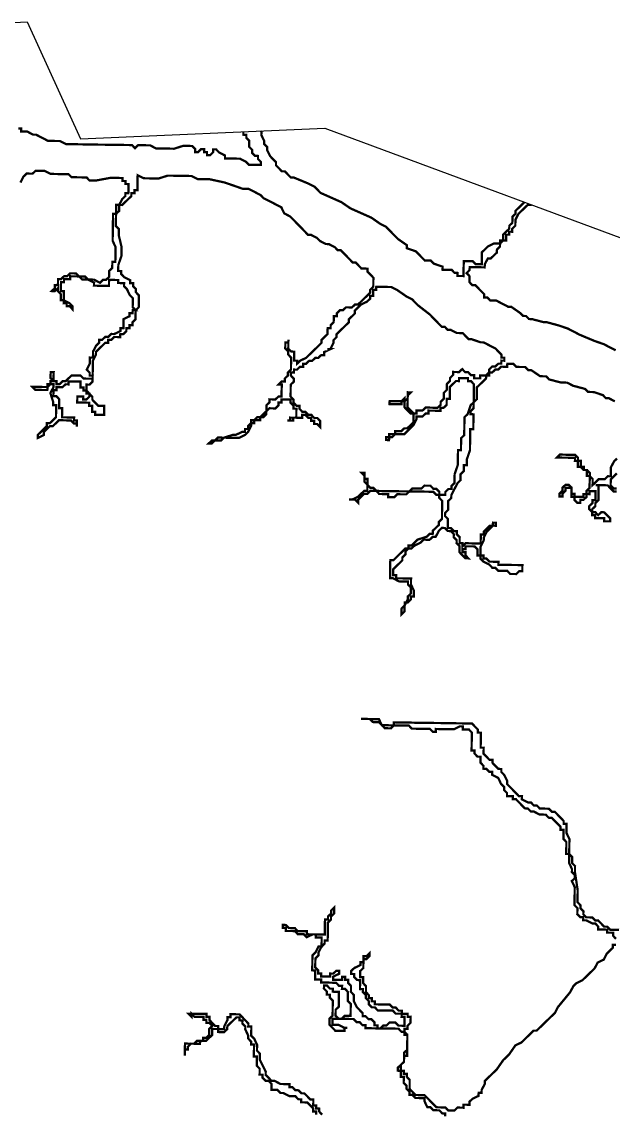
# Model space of a CAD drawing. Header units: metres. Extents: x 266585 to 279238, y 2117616 to 2127268.
# Drawn here: x 268180 to 268964, y 2125820 to 2127268 of the extents above; entities that cross this region are included whole.
import ezdxf

# ---------------------------------------------------------------- set-up
doc = ezdxf.new("R2010")
doc.units = ezdxf.units.M
doc.layers.add('LOW TIDE LINE', color=5, linetype='Continuous')
doc.layers.add('village', color=3, linetype='Continuous')

msp = doc.modelspace()

# ---------------------------------------------------------------- linework, layer by layer
at = {"layer": 'LOW TIDE LINE', "const_width": 3}
for points in [[(268175.2, 2127126.3), (268179.2, 2127126.3), (268179.1, 2127122.3), (268183.1, 2127122.2), (268187.1, 2127122.2), (268195, 2127118.1), (268199, 2127118), (268206.9, 2127113.9), (268214.8, 2127109.8), (268222.8, 2127109.7), (268230.7, 2127109.6), (268238.6, 2127105.5), (268246.6, 2127105.4), (268258.5, 2127105.2), (268266.5, 2127105.1), (268282.4, 2127104.8), (268286.4, 2127104.8), (268302.3, 2127104.5), (268306.3, 2127104.5), (268310.3, 2127104.4), (268314.3, 2127104.4), (268322.2, 2127104.3), (268326.2, 2127104.2), (268330.1, 2127100.2), (268334.2, 2127104.1), (268338.2, 2127104), (268342.1, 2127104), (268346.1, 2127103.9), (268350.1, 2127103.9), (268358, 2127099.8), (268362, 2127099.7), (268369.9, 2127099.6), (268377.9, 2127099.5), (268381.9, 2127099.4), (268393.9, 2127103.2), (268397.9, 2127103.2), (268401.9, 2127103.1), (268405.8, 2127103), (268409.8, 2127099), (268409.7, 2127095), (268413.7, 2127095), (268417.7, 2127098.9), (268421.7, 2127098.8), (268421.6, 2127094.8), (268425.6, 2127094.8), (268425.6, 2127090.8), (268429.5, 2127090.7), (268433.6, 2127094.7), (268433.6, 2127098.6), (268437.6, 2127098.6), (268441.5, 2127094.5), (268449.4, 2127090.4), (268449.4, 2127086.5), (268453.4, 2127086.4), (268461.3, 2127086.3), (268469.3, 2127086.2), (268477.2, 2127082.1), (268481.1, 2127078), (268489.1, 2127077.9), (268493.1, 2127077.9), (268497, 2127077.8), (268497.1, 2127081.8), (268493.2, 2127085.8), (268493.2, 2127089.8), (268489.3, 2127089.9), (268485.3, 2127093.9), (268485.4, 2127097.9), (268481.5, 2127101.9), (268481.5, 2127105.9), (268481.6, 2127109.9), (268477.7, 2127113.9), (268477.7, 2127117.9), (268473.7, 2127118), (268473.8, 2127122.1)], [(268497, 2127123.1), (268497.7, 2127121.6), (268497.6, 2127117.6), (268501.5, 2127109.6), (268501.4, 2127105.6), (268505.4, 2127101.6), (268505.3, 2127097.6), (268509.2, 2127089.6), (268513.1, 2127085.5), (268517, 2127081.5), (268517, 2127077.5), (268520.9, 2127073.5), (268524.8, 2127069.4), (268528.8, 2127069.4), (268532.7, 2127065.3), (268536.6, 2127061.3), (268540.6, 2127061.2), (268560.4, 2127053), (268568.3, 2127048.9), (268576.1, 2127040.8), (268603.8, 2127028.5), (268615.7, 2127020.3), (268643.4, 2127008), (268655.2, 2126999.8), (268663.1, 2126995.7), (268667, 2126991.7), (268670.9, 2126987.6), (268674.9, 2126983.6), (268678.8, 2126979.6), (268690.6, 2126971.4), (268690.5, 2126967.4), (268702.4, 2126963.3), (268706.4, 2126959.3), (268710.3, 2126955.2), (268714.2, 2126951.2), (268722.2, 2126951.1), (268726.1, 2126947), (268738, 2126942.9), (268737.9, 2126938.9), (268741.9, 2126938.8), (268745.9, 2126938.8), (268749.9, 2126938.7), (268753.8, 2126934.7), (268757.8, 2126934.6), (268757.7, 2126930.6), (268761.7, 2126930.6), (268765.7, 2126930.5), (268765.7, 2126934.5), (268765.8, 2126938.5), (268765.8, 2126942.5), (268765.9, 2126946.4), (268766, 2126950.4), (268769.9, 2126950.4), (268773.9, 2126950.3), (268777.9, 2126950.2), (268781.8, 2126946.2), (268785.8, 2126946.1), (268789.8, 2126946.1), (268789.8, 2126950.1), (268789.9, 2126954), (268790, 2126958), (268790, 2126962), (268794.1, 2126965.9), (268798.1, 2126969.9), (268806.1, 2126973.7), (268810.1, 2126973.7), (268814.1, 2126973.6), (268814.1, 2126977.6), (268818.1, 2126977.5), (268818.2, 2126985.5), (268822.3, 2126989.4), (268826.3, 2126993.3), (268826.4, 2126997.3), (268830.4, 2127001.2), (268830.5, 2127009.2), (268834.6, 2127013.1), (268834.6, 2127017.1), (268838.7, 2127021), (268842.7, 2127025), (268846.4, 2127028.5)], [(268966.3, 2126764.3), (268958.4, 2126768.4), (268954.4, 2126768.4), (268950.5, 2126772.5), (268938.6, 2126776.6), (268930.7, 2126776.8), (268926.7, 2126780.8), (268910.9, 2126785), (268903, 2126789.1), (268895, 2126789.2), (268879.1, 2126793.4), (268875.2, 2126797.5), (268871.2, 2126797.5), (268867.3, 2126797.6), (268855.4, 2126805.7), (268851.4, 2126805.8), (268847.5, 2126809.8), (268839.6, 2126809.9), (268835.6, 2126810), (268831.7, 2126814), (268827.7, 2126814.1), (268823.7, 2126814.2), (268823.6, 2126810.2), (268819.7, 2126810.2), (268815.7, 2126810.3), (268811.6, 2126806.4), (268807.7, 2126806.4), (268803.6, 2126802.5), (268799.6, 2126802.6), (268795.6, 2126798.6), (268795.5, 2126794.7), (268791.5, 2126790.7), (268787.5, 2126786.8), (268783.4, 2126782.9), (268783.4, 2126778.9), (268783.3, 2126774.9), (268783.2, 2126770.9), (268783.2, 2126767), (268779.1, 2126763), (268779.1, 2126759.1), (268779, 2126755.1), (268775, 2126751.2), (268774.9, 2126747.2), (268778.9, 2126747.1), (268778.9, 2126743.1), (268778.8, 2126739.2), (268778.7, 2126735.2), (268778.7, 2126731.2), (268778.6, 2126727.2), (268774.6, 2126727.3), (268774.6, 2126723.3), (268774.5, 2126719.3), (268774.5, 2126715.3), (268774.4, 2126711.3), (268774.3, 2126707.4), (268774.2, 2126699.4), (268770.1, 2126687.5), (268770, 2126683.5), (268770, 2126679.5), (268766, 2126679.6), (268765.9, 2126675.6), (268765.9, 2126671.6), (268761.8, 2126667.7), (268761.8, 2126663.7), (268761.7, 2126659.7), (268757.7, 2126655.8), (268749.5, 2126640), (268749.4, 2126636), (268745.4, 2126632.1), (268745.3, 2126628.1), (268745.2, 2126620.2), (268741.2, 2126616.2), (268741.1, 2126612.3), (268745, 2126608.2), (268745, 2126604.2), (268744.9, 2126600.3), (268744.9, 2126596.3), (268748.8, 2126596.2), (268752.8, 2126592.2), (268756.7, 2126592.1), (268756.7, 2126588.1), (268760.6, 2126584.1), (268760.5, 2126580.1), (268760.5, 2126576.1), (268764.5, 2126576.1), (268764.4, 2126572.1), (268768.4, 2126576), (268772.4, 2126576), (268776.4, 2126575.9), (268780.4, 2126575.8), (268784.4, 2126575.8), (268788.4, 2126575.7), (268788.4, 2126579.7), (268788.5, 2126583.7), (268788.5, 2126587.7), (268792.5, 2126587.6), (268792.6, 2126591.6), (268796.6, 2126595.5), (268800.6, 2126599.4), (268804.6, 2126599.4), (268804.7, 2126603.4), (268808.7, 2126603.3), (268808.6, 2126599.3), (268804.6, 2126599.4), (268800.6, 2126595.5), (268796.5, 2126591.5), (268792.5, 2126583.6), (268792.4, 2126579.6), (268788.3, 2126571.7), (268788.2, 2126567.8), (268788.2, 2126563.8), (268788.1, 2126559.8), (268792.1, 2126559.7), (268792, 2126555.8), (268796, 2126555.7), (268799.9, 2126551.7), (268803.9, 2126551.6), (268807.9, 2126551.5), (268811.9, 2126551.5), (268811.8, 2126547.5), (268815.8, 2126547.4), (268819.8, 2126547.4), (268823.8, 2126547.3), (268827.8, 2126547.3), (268831.7, 2126547.2), (268835.7, 2126547.2), (268839.7, 2126547.1), (268843.7, 2126547), (268843.6, 2126543.1), (268843.6, 2126539.1), (268839.6, 2126539.1), (268835.5, 2126535.2), (268831.6, 2126535.3), (268827.6, 2126535.3), (268823.7, 2126539.4), (268819.7, 2126539.4), (268815.7, 2126539.5), (268811.7, 2126539.5), (268807.8, 2126543.6), (268803.8, 2126543.6), (268799.9, 2126547.7), (268792, 2126551.8), (268788.1, 2126555.8), (268788.1, 2126559.8), (268784.1, 2126559.9), (268784.2, 2126563.8), (268784.3, 2126567.8), (268780.3, 2126571.9), (268772.4, 2126572), (268768.4, 2126572), (268768.3, 2126568.1), (268764.3, 2126568.1), (268764.3, 2126564.1), (268768.3, 2126564.1), (268768.2, 2126560.1), (268772.1, 2126556), (268768.2, 2126556.1), (268764.2, 2126560.1), (268760.3, 2126564.2), (268760.4, 2126568.2), (268760.4, 2126572.2), (268756.5, 2126576.2), (268756.6, 2126580.2), (268752.6, 2126584.2), (268752.7, 2126588.2), (268748.8, 2126592.2), (268744.8, 2126592.3), (268740.9, 2126596.3), (268736.9, 2126596.4), (268732.9, 2126592.5), (268728.8, 2126584.6), (268724.8, 2126584.6), (268720.7, 2126580.7), (268712.8, 2126580.8), (268708.7, 2126576.9), (268700.7, 2126573), (268696.7, 2126569.1), (268692.7, 2126569.2), (268688.7, 2126565.2), (268688.6, 2126561.3), (268684.6, 2126557.3), (268684.5, 2126553.3), (268680.5, 2126549.4), (268676.4, 2126545.5), (268672.4, 2126541.6), (268672.3, 2126537.6), (268672.3, 2126533.6), (268676.2, 2126533.6), (268676.2, 2126529.6), (268680.2, 2126529.5), (268684.1, 2126529.5), (268688.1, 2126529.4), (268692.1, 2126529.3), (268696.1, 2126529.3), (268696, 2126525.3), (268696, 2126521.3), (268699.8, 2126513.3), (268699.7, 2126505.3), (268695.7, 2126505.4), (268695.7, 2126501.4), (268691.6, 2126497.5), (268687.7, 2126497.5), (268687.6, 2126493.6), (268687.5, 2126489.6), (268687.5, 2126485.6), (268683.4, 2126481.7), (268683.5, 2126485.7), (268683.6, 2126489.6), (268687.6, 2126493.6), (268691.7, 2126501.5), (268691.8, 2126505.5), (268695.8, 2126509.4), (268695.9, 2126513.4), (268695.9, 2126517.3), (268692, 2126521.4), (268692, 2126525.4), (268688.1, 2126525.4), (268680.1, 2126525.5), (268672.2, 2126529.6), (268668.2, 2126529.7), (268668.3, 2126533.7), (268668.3, 2126537.7), (268668.4, 2126541.6), (268668.5, 2126545.6), (268668.5, 2126549.6), (268668.6, 2126553.6), (268672.6, 2126553.5), (268676.6, 2126557.4), (268680.6, 2126561.4), (268684.7, 2126565.3), (268688.7, 2126569.2), (268692.7, 2126569.2), (268692.7, 2126573.1), (268696.7, 2126573.1), (268700.8, 2126577), (268704.8, 2126580.9), (268716.8, 2126584.7), (268720.8, 2126588.7), (268724.8, 2126588.6), (268724.9, 2126592.6), (268728.9, 2126596.5), (268733, 2126600.4), (268733, 2126604.4), (268737.1, 2126608.3), (268737.1, 2126612.3), (268737.2, 2126620.3), (268737.4, 2126628.2), (268737.4, 2126632.2), (268733.5, 2126636.3), (268733.5, 2126640.2), (268729.6, 2126640.3), (268725.6, 2126644.3), (268721.7, 2126644.4), (268709.7, 2126644.6), (268705.7, 2126644.6), (268701.8, 2126644.7), (268693.8, 2126644.8), (268689.8, 2126640.9), (268685.8, 2126640.9), (268681.8, 2126641), (268677.8, 2126641.1), (268673.8, 2126637.1), (268669.8, 2126637.2), (268665.8, 2126637.3), (268665.9, 2126641.2), (268653.9, 2126641.4), (268650, 2126645.5), (268646, 2126645.5), (268642, 2126645.6), (268638, 2126641.6), (268634, 2126641.7), (268630, 2126637.8), (268625.9, 2126633.9), (268625.9, 2126629.9), (268622, 2126633.9), (268618, 2126634), (268614, 2126634), (268618, 2126634), (268626, 2126637.8), (268630, 2126641.8), (268634.1, 2126645.7), (268638.1, 2126645.6), (268638.1, 2126649.6), (268638.2, 2126653.6), (268634.3, 2126657.6), (268634.3, 2126661.6), (268634.4, 2126665.6), (268630.4, 2126669.6), (268634.4, 2126669.6), (268634.4, 2126665.6), (268634.3, 2126661.6), (268638.3, 2126661.6), (268638.2, 2126657.6), (268638.2, 2126653.6), (268642.1, 2126649.6), (268646.1, 2126649.5), (268650, 2126645.5), (268654, 2126645.4), (268658, 2126645.3), (268669.9, 2126645.2), (268677.9, 2126645), (268685.8, 2126644.9), (268689.8, 2126644.9), (268693.8, 2126644.8), (268697.8, 2126648.7), (268701.8, 2126648.7), (268705.8, 2126648.6), (268709.8, 2126648.6), (268713.8, 2126652.5), (268717.8, 2126652.4), (268721.8, 2126652.4), (268725.7, 2126648.3), (268729.7, 2126648.3), (268733.6, 2126644.2), (268733.5, 2126640.2), (268737.5, 2126640.2), (268741.5, 2126640.1), (268741.6, 2126644.1), (268745.6, 2126648), (268749.6, 2126648), (268749.6, 2126652), (268753.7, 2126655.9), (268753.8, 2126663.8), (268753.9, 2126667.8), (268758, 2126679.7), (268758.1, 2126683.7), (268758.1, 2126687.7), (268758.2, 2126691.7), (268758.3, 2126695.6), (268758.3, 2126699.6), (268762.3, 2126699.6), (268762.3, 2126703.5), (268762.5, 2126715.5), (268766.6, 2126719.4), (268766.7, 2126727.4), (268766.7, 2126731.4), (268766.8, 2126735.3), (268766.9, 2126743.3), (268771, 2126747.2), (268775.1, 2126759.1), (268779.1, 2126763), (268779.2, 2126767), (268779.3, 2126771), (268779.3, 2126775), (268779.4, 2126779), (268779.4, 2126782.9), (268779.5, 2126786.9), (268775.6, 2126791), (268771.6, 2126791), (268771.6, 2126795), (268767.7, 2126795.1), (268763.7, 2126795.1), (268759.7, 2126795.2), (268759.6, 2126791.2), (268755.7, 2126791.3), (268751.6, 2126787.3), (268747.6, 2126783.4), (268747.5, 2126779.4), (268747.5, 2126775.5), (268747.4, 2126767.5), (268743.4, 2126767.5), (268743.3, 2126763.6), (268743.3, 2126759.6), (268739.2, 2126755.7), (268735.2, 2126755.7), (268735.2, 2126751.7), (268731.2, 2126751.8), (268727.2, 2126751.9), (268723.2, 2126751.9), (268719.3, 2126752), (268719.2, 2126748), (268715.2, 2126748), (268711.2, 2126744.1), (268707.2, 2126744.2), (268703.2, 2126744.2), (268703.2, 2126740.3), (268699.1, 2126732.4), (268695, 2126728.4), (268691, 2126724.5), (268686.9, 2126720.6), (268683, 2126720.6), (268679, 2126720.7), (268675, 2126720.8), (268671, 2126716.8), (268667, 2126716.9), (268666.9, 2126712.9), (268662.9, 2126713), (268663, 2126716.9), (268667, 2126716.9), (268667, 2126720.9), (268671, 2126720.8), (268675, 2126720.8), (268675.1, 2126724.7), (268679, 2126724.7), (268683, 2126724.6), (268687.1, 2126728.5), (268691, 2126728.5), (268695.1, 2126732.4), (268699.1, 2126736.3), (268699.2, 2126740.3), (268699.2, 2126744.3), (268699.3, 2126748.3), (268695.3, 2126748.3), (268691.4, 2126752.4), (268687.5, 2126756.4), (268687.5, 2126760.4), (268687.6, 2126764.4), (268683.6, 2126764.4), (268683.5, 2126760.5), (268679.6, 2126760.5), (268675.6, 2126760.6), (268671.6, 2126760.6), (268667.6, 2126760.7), (268667.7, 2126764.7), (268671.7, 2126764.6), (268675.6, 2126764.6), (268679.6, 2126764.5), (268683.6, 2126764.4), (268687.6, 2126768.4), (268687.6, 2126764.4), (268691.6, 2126768.3), (268691.7, 2126772.3), (268691.7, 2126776.3), (268695.7, 2126776.2), (268691.7, 2126772.3), (268691.6, 2126768.3), (268691.6, 2126764.3), (268691.5, 2126760.3), (268691.4, 2126756.4), (268695.4, 2126752.3), (268699.3, 2126748.3), (268703.3, 2126748.2), (268703.3, 2126752.2), (268707.3, 2126752.1), (268711.3, 2126752.1), (268715.3, 2126756), (268719.3, 2126756), (268723.3, 2126755.9), (268727.3, 2126755.8), (268731.3, 2126755.8), (268735.3, 2126759.7), (268735.4, 2126763.7), (268739.4, 2126767.6), (268739.5, 2126771.6), (268739.5, 2126775.6), (268743.5, 2126779.5), (268743.6, 2126783.5), (268743.7, 2126787.5), (268747.7, 2126791.4), (268747.8, 2126795.4), (268751.8, 2126799.3), (268751.9, 2126803.3), (268755.8, 2126803.2), (268759.8, 2126803.1), (268763.9, 2126807.1), (268767.8, 2126803), (268771.8, 2126803), (268775.7, 2126798.9), (268779.7, 2126798.9), (268779.6, 2126794.9), (268783.6, 2126794.8), (268787.6, 2126794.8), (268787.6, 2126798.8), (268791.6, 2126798.7), (268795.6, 2126798.6), (268799.6, 2126798.6), (268799.6, 2126802.6), (268799.7, 2126806.5), (268803.7, 2126810.5), (268807.7, 2126810.4), (268811.8, 2126814.3), (268815.7, 2126814.3), (268815.8, 2126818.3), (268819.8, 2126818.2), (268819.8, 2126822.2), (268815.8, 2126822.2), (268815.9, 2126826.2), (268812, 2126830.3), (268808.1, 2126834.3), (268800.2, 2126838.4), (268792.3, 2126842.5), (268788.3, 2126842.6), (268776.4, 2126846.7), (268772.4, 2126846.8), (268768.5, 2126850.8), (268764.6, 2126854.9), (268760.6, 2126854.9), (268756.6, 2126855), (268748.7, 2126859.1), (268744.7, 2126859.1), (268740.8, 2126863.2), (268736.8, 2126863.2), (268725, 2126875.3), (268721.1, 2126879.4), (268705.4, 2126891.6), (268701.4, 2126895.6), (268697.5, 2126899.6), (268689.6, 2126903.7), (268677.8, 2126911.9), (268669.9, 2126916), (268665.9, 2126916), (268661.9, 2126916.1), (268657.9, 2126916.2), (268654, 2126916.2), (268650, 2126916.3), (268649.9, 2126912.3), (268645.9, 2126912.3), (268645.8, 2126904.4), (268641.8, 2126904.4), (268641.8, 2126900.5), (268637.7, 2126896.5), (268629.7, 2126892.7), (268625.7, 2126888.7), (268621.6, 2126884.8), (268621.6, 2126880.8), (268613.5, 2126873), (268613.5, 2126869), (268609.4, 2126865.1), (268605.4, 2126861.2), (268601.3, 2126857.2), (268597.3, 2126853.3), (268597.2, 2126849.3), (268593.2, 2126845.4), (268593.1, 2126841.4), (268589, 2126833.5), (268585.1, 2126833.6), (268589, 2126833.5), (268581, 2126829.7), (268581, 2126825.7), (268577, 2126825.7), (268572.9, 2126821.8), (268569, 2126821.9), (268564.9, 2126817.9), (268560.9, 2126818), (268556.9, 2126814.1), (268552.9, 2126814.1), (268552.9, 2126810.2), (268548.9, 2126810.2), (268544.8, 2126806.3), (268540.9, 2126806.4), (268540.8, 2126802.4), (268536.8, 2126802.4), (268536.8, 2126798.4), (268540.7, 2126794.4), (268540.6, 2126790.4), (268536.6, 2126786.5), (268536.5, 2126782.5), (268536.5, 2126778.5), (268536.4, 2126774.6), (268536.4, 2126770.6), (268540.3, 2126766.5), (268540.2, 2126762.6), (268544.1, 2126758.5), (268548.1, 2126758.5), (268548.1, 2126754.5), (268552, 2126750.4), (268556, 2126750.4), (268559.9, 2126746.3), (268563.9, 2126746.3), (268567.8, 2126742.2), (268571.8, 2126742.2), (268575.7, 2126738.1), (268575.6, 2126734.2), (268575.6, 2126730.2), (268571.7, 2126734.2), (268567.7, 2126734.3), (268567.7, 2126738.3), (268563.8, 2126738.3), (268563.8, 2126742.3), (268559.8, 2126742.4), (268555.9, 2126746.4), (268551.9, 2126746.5), (268551.9, 2126742.5), (268547.9, 2126742.5), (268543.9, 2126742.6), (268539.9, 2126742.6), (268539.9, 2126738.7), (268535.9, 2126738.7), (268531.9, 2126738.8), (268535.9, 2126738.7), (268535.9, 2126742.7), (268539.9, 2126742.6), (268543.9, 2126742.6), (268544, 2126746.6), (268544, 2126750.5), (268544.1, 2126754.5), (268540.1, 2126754.6), (268540.2, 2126758.6), (268536.2, 2126762.6), (268536.3, 2126766.6), (268532.3, 2126766.6), (268528.3, 2126766.7), (268524.4, 2126766.8), (268524.3, 2126762.8), (268520.3, 2126762.8), (268520.3, 2126758.9), (268516.2, 2126754.9), (268512.2, 2126755), (268508.3, 2126755.1), (268504.2, 2126751.1), (268504.2, 2126747.1), (268500.1, 2126743.2), (268496.1, 2126743.3), (268496.1, 2126739.3), (268492.1, 2126739.4), (268488.1, 2126739.4), (268488.1, 2126735.4), (268484.1, 2126735.5), (268484, 2126731.5), (268479.9, 2126723.6), (268475.9, 2126719.7), (268467.9, 2126715.8), (268463.9, 2126715.9), (268459.9, 2126715.9), (268455.9, 2126716), (268448, 2126716.1), (268443.9, 2126712.2), (268439.9, 2126712.2), (268436, 2126712.3), (268431.9, 2126708.4), (268427.9, 2126708.4), (268432, 2126712.4), (268436, 2126712.3), (268440, 2126716.2), (268444, 2126716.2), (268448, 2126716.1), (268460, 2126719.9), (268463.9, 2126719.9), (268472, 2126723.7), (268475.9, 2126723.7), (268476, 2126727.6), (268480, 2126727.6), (268480, 2126731.6), (268484.1, 2126735.5), (268484.1, 2126739.5), (268488.1, 2126739.4), (268492.2, 2126743.3), (268496.1, 2126743.3), (268500.2, 2126747.2), (268504.2, 2126751.1), (268504.3, 2126755.1), (268504.3, 2126759.1), (268508.4, 2126763), (268508.4, 2126767), (268512.4, 2126766.9), (268516.4, 2126766.9), (268520.4, 2126770.8), (268524.4, 2126770.7), (268524.5, 2126774.7), (268524.5, 2126778.7), (268524.6, 2126782.7), (268524.6, 2126786.7), (268520.7, 2126786.7), (268524.7, 2126790.7), (268528.7, 2126790.6), (268528.7, 2126794.6), (268532.8, 2126798.5), (268532.8, 2126802.5), (268536.9, 2126806.4), (268536.9, 2126810.4), (268537, 2126814.4), (268537.1, 2126818.4), (268537.1, 2126822.3), (268533.2, 2126826.4), (268533.2, 2126830.4), (268529.3, 2126834.4), (268529.4, 2126838.4), (268529.4, 2126842.4), (268533.4, 2126842.3), (268533.5, 2126846.3), (268533.4, 2126842.3), (268533.4, 2126838.3), (268533.3, 2126834.3), (268537.2, 2126830.3), (268541.2, 2126830.2), (268541.2, 2126826.3), (268541.1, 2126822.3), (268541, 2126818.3), (268545, 2126818.2), (268545, 2126814.3), (268549, 2126818.2), (268557, 2126822), (268561.1, 2126826), (268565.1, 2126829.9), (268573.2, 2126837.7), (268577.2, 2126841.7), (268577.3, 2126845.6), (268581.3, 2126849.6), (268585.4, 2126853.5), (268585.5, 2126861.5), (268589.5, 2126861.4), (268589.5, 2126865.4), (268593.5, 2126869.3), (268593.6, 2126873.3), (268593.7, 2126877.3), (268597.6, 2126877.2), (268597.7, 2126881.2), (268601.7, 2126885.1), (268605.7, 2126885.1), (268609.8, 2126889), (268617.7, 2126888.9), (268621.8, 2126892.8), (268625.7, 2126892.7), (268629.8, 2126896.6), (268633.8, 2126900.6), (268637.9, 2126904.5), (268641.9, 2126908.4), (268642, 2126912.4), (268646, 2126916.3), (268646.1, 2126920.3), (268646.1, 2126924.3), (268646.2, 2126928.3), (268642.3, 2126932.3), (268638.3, 2126936.4), (268638.4, 2126940.3), (268634.4, 2126940.4), (268630.4, 2126940.4), (268626.5, 2126944.5), (268622.6, 2126948.5), (268618.6, 2126948.6), (268610.8, 2126956.7), (268606.8, 2126960.7), (268602.9, 2126964.7), (268598.9, 2126964.8), (268595, 2126968.8), (268587.1, 2126972.9), (268583.1, 2126973), (268575.2, 2126977.1), (268571.3, 2126981.1), (268563.4, 2126985.2), (268559.4, 2126985.3), (268555.5, 2126989.3), (268551.6, 2126993.4), (268539.8, 2127005.5), (268535.9, 2127009.5), (268528, 2127013.6), (268524.1, 2127021.7), (268516.2, 2127025.8), (268508.3, 2127029.9), (268500.4, 2127033.9), (268496.5, 2127038), (268488.6, 2127042.1), (268480.7, 2127046.2), (268472.7, 2127046.3), (268460.8, 2127050.5), (268448.9, 2127054.6), (268429.1, 2127058.9), (268413.2, 2127059.1), (268405.2, 2127063.2), (268393.3, 2127063.4), (268381.4, 2127063.6), (268373.4, 2127063.7), (268361.4, 2127059.9), (268357.4, 2127059.9), (268353.4, 2127060), (268341.5, 2127060.2), (268333.6, 2127064.3), (268333.5, 2127060.3), (268333.5, 2127056.3), (268333.4, 2127048.3), (268333.3, 2127044.4), (268329.3, 2127044.4), (268329.3, 2127040.4), (268325.3, 2127040.5), (268325.2, 2127036.5), (268321.2, 2127032.6), (268317.1, 2127028.7), (268313.1, 2127024.7), (268309.1, 2127024.8), (268309.1, 2127020.8), (268309, 2127016.8), (268305, 2127012.9), (268304.9, 2127008.9), (268304.8, 2127004.9), (268304.8, 2127001), (268304.7, 2126997), (268308.7, 2126992.9), (268308.6, 2126989), (268308.5, 2126985), (268312.3, 2126969), (268312.2, 2126965), (268312.2, 2126961), (268312.1, 2126957.1), (268308, 2126945.2), (268307.9, 2126941.2), (268307.8, 2126937.2), (268311.8, 2126937.1), (268311.8, 2126933.2), (268315.7, 2126929.1), (268323.6, 2126925), (268323.5, 2126921), (268327.5, 2126921), (268327.5, 2126917), (268331.4, 2126913), (268331.3, 2126909), (268335.2, 2126904.9), (268335.2, 2126901), (268335.1, 2126897), (268335.1, 2126893), (268335, 2126889), (268331, 2126885.1), (268330.9, 2126881.1), (268330.9, 2126877.1), (268330.8, 2126873.1), (268326.8, 2126869.2), (268326.7, 2126865.2), (268322.7, 2126865.3), (268322.7, 2126861.3), (268318.7, 2126861.4), (268318.6, 2126857.4), (268314.6, 2126853.5), (268310.6, 2126853.5), (268310.5, 2126849.5), (268306.6, 2126849.6), (268302.6, 2126849.7), (268298.5, 2126845.7), (268294.6, 2126845.8), (268294.5, 2126841.8), (268290.5, 2126841.9), (268286.5, 2126837.9), (268282.4, 2126834), (268278.4, 2126830.1), (268278.3, 2126826.1), (268274.2, 2126818.2), (268274.2, 2126814.2), (268274.1, 2126806.3), (268274, 2126802.3), (268274, 2126798.3), (268273.9, 2126794.3), (268273.8, 2126790.3), (268269.8, 2126786.4), (268265.8, 2126786.5), (268265.8, 2126782.5), (268265.7, 2126778.5), (268269.6, 2126774.5), (268273.5, 2126770.4), (268273.5, 2126766.5), (268277.4, 2126762.4), (268281.3, 2126758.4), (268285.3, 2126758.3), (268289.3, 2126758.3), (268289.2, 2126754.3), (268289.2, 2126750.3), (268289.1, 2126746.3), (268285.1, 2126746.4), (268281.2, 2126746.4), (268277.2, 2126746.5), (268277.2, 2126750.5), (268273.3, 2126750.5), (268273.3, 2126754.5), (268273.4, 2126758.5), (268269.4, 2126758.5), (268269.4, 2126762.5), (268265.5, 2126762.6), (268261.5, 2126762.6), (268257.5, 2126762.7), (268253.5, 2126762.8), (268253.6, 2126766.7), (268253.6, 2126770.7), (268257.6, 2126770.7), (268261.6, 2126770.6), (268261.5, 2126766.6), (268265.5, 2126766.6), (268269.6, 2126770.5), (268269.6, 2126774.5), (268265.6, 2126774.5), (268265.7, 2126778.5), (268261.7, 2126778.6), (268261.8, 2126782.6), (268257.8, 2126782.6), (268257.9, 2126786.6), (268257.9, 2126790.6), (268253.9, 2126790.6), (268250, 2126790.7), (268246, 2126790.7), (268242, 2126790.8), (268241.9, 2126786.8), (268237.9, 2126786.9), (268233.9, 2126783), (268229.9, 2126783), (268225.9, 2126783.1), (268225.9, 2126779.1), (268221.9, 2126779.2), (268221.9, 2126775.2), (268221.8, 2126771.2), (268225.8, 2126771.1), (268229.7, 2126767.1), (268229.6, 2126763.1), (268229.6, 2126759.1), (268229.5, 2126755.1), (268233.5, 2126755.1), (268233.4, 2126751.1), (268233.4, 2126747.1), (268233.3, 2126743.1), (268237.3, 2126743.1), (268241.3, 2126743), (268245.3, 2126743), (268249.3, 2126742.9), (268249.2, 2126738.9), (268253.2, 2126738.9), (268253.1, 2126734.9), (268253.1, 2126730.9), (268253.1, 2126734.9), (268249.1, 2126734.9), (268245.2, 2126739), (268241.2, 2126739), (268237.3, 2126739.1), (268233.3, 2126739.2), (268229.3, 2126739.2), (268225.2, 2126735.3), (268221.2, 2126731.4), (268217.2, 2126731.4), (268213.2, 2126727.5), (268209.2, 2126723.6), (268209.1, 2126719.6), (268201.1, 2126715.7), (268201.1, 2126719.7), (268205.2, 2126723.6), (268209.2, 2126727.6), (268213.2, 2126731.5), (268213.3, 2126735.5), (268217.3, 2126735.4), (268221.3, 2126739.3), (268225.4, 2126743.3), (268225.4, 2126747.2), (268225.5, 2126751.2), (268225.5, 2126755.2), (268225.6, 2126759.2), (268221.6, 2126759.2), (268221.7, 2126763.2), (268217.9, 2126775.2), (268222, 2126783.1), (268222, 2126787.1), (268218, 2126787.2), (268214, 2126783.3), (268213.9, 2126779.3), (268210, 2126779.3), (268206, 2126779.4), (268202, 2126779.4), (268198, 2126779.5), (268194.1, 2126783.5), (268198.1, 2126783.5), (268202.1, 2126783.4), (268206, 2126783.4), (268210, 2126783.3), (268214, 2126783.3), (268214.1, 2126787.2), (268218, 2126787.2), (268218.1, 2126791.2), (268222.1, 2126791.1), (268218.2, 2126795.1), (268218.2, 2126799.1), (268218.3, 2126803.1), (268222.3, 2126803), (268222.2, 2126799.1), (268222.1, 2126795.1), (268222.1, 2126791.1), (268226.1, 2126791), (268226, 2126787.1), (268230, 2126787), (268234, 2126790.9), (268238, 2126790.9), (268242, 2126794.8), (268246.1, 2126798.7), (268250.1, 2126798.7), (268254, 2126798.6), (268258, 2126798.5), (268262, 2126794.5), (268265.9, 2126794.4), (268269.9, 2126794.4), (268273.9, 2126794.3), (268274, 2126798.3), (268270, 2126798.4), (268270, 2126802.3), (268266.1, 2126806.4), (268270.2, 2126814.3), (268270.3, 2126818.3), (268270.3, 2126822.3), (268274.3, 2126822.2), (268274.4, 2126826.2), (268274.4, 2126830.2), (268278.5, 2126838.1), (268282.6, 2126842), (268282.6, 2126846), (268286.6, 2126845.9), (268290.6, 2126849.8), (268294.6, 2126849.8), (268298.7, 2126853.7), (268302.6, 2126853.6), (268310.7, 2126857.5), (268310.7, 2126861.5), (268314.7, 2126861.4), (268314.8, 2126865.4), (268314.8, 2126869.4), (268314.9, 2126873.4), (268322.9, 2126877.2), (268322.9, 2126881.2), (268326.9, 2126881.2), (268327, 2126885.1), (268331, 2126885.1), (268327, 2126889.1), (268327.1, 2126893.1), (268327.2, 2126897.1), (268327.2, 2126901.1), (268323.3, 2126905.1), (268319.4, 2126913.1), (268315.5, 2126917.2), (268315.6, 2126921.2), (268311.6, 2126921.2), (268307.6, 2126921.3), (268307.7, 2126925.3), (268303.7, 2126925.3), (268299.7, 2126925.4), (268295.7, 2126925.4), (268295.6, 2126917.5), (268291.6, 2126917.5), (268283.7, 2126917.6), (268279.7, 2126917.7), (268275.7, 2126917.8), (268275.8, 2126921.7), (268267.9, 2126925.8), (268263.9, 2126925.9), (268259.9, 2126926), (268256, 2126930), (268252, 2126930.1), (268248, 2126930.1), (268244, 2126930.2), (268244, 2126926.2), (268240, 2126926.2), (268236, 2126926.3), (268235.9, 2126922.3), (268232, 2126922.4), (268231.9, 2126918.4), (268231.9, 2126914.4), (268231.8, 2126910.4), (268235.8, 2126910.4), (268235.7, 2126906.4), (268235.7, 2126902.4), (268235.6, 2126898.4), (268243.5, 2126894.3), (268247.4, 2126890.3), (268247.4, 2126886.3), (268243.4, 2126890.4), (268239.5, 2126890.4), (268239.5, 2126894.4), (268235.5, 2126894.4), (268235.6, 2126898.4), (268231.6, 2126898.5), (268231.7, 2126902.5), (268231.7, 2126906.5), (268227.8, 2126910.5), (268227.9, 2126914.5), (268223.8, 2126910.5), (268219.8, 2126910.6), (268223.9, 2126914.5), (268223.9, 2126918.5), (268227.9, 2126918.5), (268228, 2126922.4), (268228, 2126926.4), (268232, 2126926.4), (268236.1, 2126930.3), (268240, 2126930.2), (268244.1, 2126934.1), (268248.1, 2126934.1), (268252, 2126934), (268256, 2126930), (268260, 2126929.9), (268263.9, 2126929.9), (268267.9, 2126925.8), (268271.8, 2126925.8), (268275.8, 2126925.7), (268283.7, 2126921.6), (268287.8, 2126925.5), (268291.7, 2126925.5), (268295.8, 2126929.4), (268295.8, 2126933.4), (268295.9, 2126937.4), (268299.9, 2126941.3), (268300, 2126945.3), (268300.1, 2126949.3), (268304, 2126949.2), (268304.1, 2126953.2), (268304.2, 2126961.1), (268304.3, 2126965.1), (268304.3, 2126969.1), (268300.5, 2126977.1), (268300.5, 2126981.1), (268300.6, 2126985.1), (268300.6, 2126989.1), (268300.8, 2126997), (268300.8, 2127001), (268300.9, 2127005), (268300.9, 2127009), (268301, 2127013), (268305, 2127012.9), (268305, 2127016.9), (268305.1, 2127020.9), (268305.1, 2127024.9), (268309.1, 2127024.8), (268313.2, 2127032.7), (268317.3, 2127036.6), (268317.3, 2127040.6), (268321.3, 2127040.5), (268321.4, 2127044.5), (268321.4, 2127048.5), (268321.5, 2127052.5), (268317.5, 2127052.6), (268317.5, 2127056.5), (268313.6, 2127056.6), (268313.6, 2127060.6), (268309.6, 2127060.6), (268305.7, 2127060.7), (268301.7, 2127060.7), (268297.7, 2127060.8), (268277.7, 2127057.1), (268273.8, 2127057.2), (268269.8, 2127057.2), (268265.9, 2127061.3), (268245.9, 2127061.6), (268242, 2127065.6), (268234.1, 2127065.7), (268218.1, 2127066), (268210.2, 2127070.1), (268206.3, 2127070.1), (268202.3, 2127070.2), (268198.3, 2127070.2), (268194.3, 2127066.3), (268186.3, 2127066.4), (268182.3, 2127062.5), (268178.2, 2127054.6)], [(268854.7, 2127025.5), (268854.6, 2127024.8), (268850.7, 2127024.8), (268846.6, 2127020.9), (268842.6, 2127017), (268838.5, 2127013.1), (268834.5, 2127005.2), (268834.4, 2127001.2), (268834.3, 2126997.2), (268830.3, 2126993.3), (268830.2, 2126989.3), (268826.3, 2126989.4), (268826.2, 2126985.4), (268822.2, 2126985.4), (268822.2, 2126981.5), (268822.1, 2126977.5), (268818.1, 2126977.5), (268814.1, 2126973.6), (268814, 2126969.6), (268810, 2126965.7), (268809.9, 2126961.7), (268805.9, 2126957.8), (268801.8, 2126953.9), (268797.9, 2126953.9), (268793.8, 2126946), (268793.7, 2126942), (268789.7, 2126942.1), (268785.7, 2126942.2), (268777.8, 2126942.3), (268773.8, 2126942.3), (268773.7, 2126938.4), (268769.7, 2126934.4), (268773.6, 2126930.4), (268773.6, 2126926.4), (268773.5, 2126922.4), (268777.4, 2126918.4), (268781.4, 2126918.3), (268785.3, 2126914.3), (268789.3, 2126910.2), (268793.2, 2126906.2), (268793.1, 2126902.2), (268797.1, 2126902.2), (268801, 2126898.1), (268809, 2126898), (268816.9, 2126893.9), (268824.8, 2126889.8), (268828.8, 2126889.8), (268840.6, 2126881.6), (268844.5, 2126877.6), (268848.5, 2126877.5), (268852.4, 2126873.5), (268856.4, 2126873.4), (268872.3, 2126869.2), (268876.3, 2126869.2), (268892.1, 2126864.9), (268904, 2126860.8), (268911.9, 2126856.7), (268919.8, 2126852.6), (268939.6, 2126844.3), (268951.5, 2126840.2), (268959.4, 2126836.1), (268967.3, 2126832)], [(268968.5, 2126644.8), (268964.6, 2126644.8), (268960.6, 2126648.9), (268956.7, 2126652.9), (268948.8, 2126653), (268944.8, 2126653.1), (268940.8, 2126653.1), (268944.8, 2126653.1), (268944.7, 2126649.1), (268944.7, 2126645.1), (268944.6, 2126641.1), (268944.5, 2126637.2), (268944.5, 2126633.2), (268940.4, 2126629.3), (268940.4, 2126625.3), (268936.4, 2126621.4), (268936.3, 2126617.4), (268940.3, 2126617.3), (268944.2, 2126613.3), (268948.2, 2126617.2), (268952.2, 2126617.1), (268956.1, 2126613.1), (268960.1, 2126609.1), (268960, 2126605.1), (268956, 2126605.1), (268952, 2126605.2), (268952.1, 2126609.2), (268948.1, 2126609.2), (268944.1, 2126609.3), (268940.2, 2126609.3), (268940.2, 2126613.3), (268936.2, 2126613.4), (268936.3, 2126617.4), (268932.4, 2126621.4), (268932.4, 2126625.4), (268936.5, 2126629.3), (268936.5, 2126633.3), (268940.5, 2126633.2), (268940.6, 2126637.2), (268940.6, 2126641.2), (268940.7, 2126645.2), (268936.7, 2126645.2), (268932.7, 2126645.3), (268932.7, 2126641.3), (268928.7, 2126641.4), (268928.6, 2126637.4), (268924.6, 2126633.5), (268920.6, 2126633.5), (268920.5, 2126629.5), (268916.6, 2126629.6), (268912.6, 2126633.6), (268912.7, 2126637.6), (268908.7, 2126637.7), (268908.8, 2126641.7), (268908.8, 2126645.7), (268908.9, 2126649.6), (268904.9, 2126649.7), (268900.9, 2126649.7), (268900.9, 2126645.8), (268896.8, 2126641.8), (268896.8, 2126637.9), (268892.8, 2126637.9), (268892.9, 2126641.9), (268896.9, 2126645.8), (268896.9, 2126649.8), (268901, 2126653.7), (268905, 2126653.7), (268908.9, 2126649.6), (268908.8, 2126645.7), (268908.8, 2126641.7), (268912.8, 2126641.6), (268912.7, 2126637.6), (268916.7, 2126637.6), (268920.7, 2126637.5), (268924.6, 2126637.5), (268924.7, 2126641.4), (268928.7, 2126641.4), (268928.7, 2126645.4), (268932.8, 2126649.3), (268932.8, 2126653.3), (268932.9, 2126657.2), (268933, 2126661.2), (268933, 2126665.2), (268929, 2126665.3), (268929.1, 2126669.2), (268929.1, 2126673.2), (268925.2, 2126673.3), (268921.2, 2126677.3), (268917.3, 2126677.4), (268917.3, 2126681.4), (268917.4, 2126685.4), (268913.4, 2126685.4), (268913.5, 2126689.4), (268909.5, 2126689.4), (268905.5, 2126689.5), (268901.5, 2126689.6), (268897.5, 2126689.6), (268893.5, 2126689.7), (268889.6, 2126689.7), (268893.6, 2126693.7), (268897.6, 2126693.6), (268901.6, 2126693.5), (268905.6, 2126693.5), (268909.5, 2126693.4), (268913.5, 2126693.4), (268917.4, 2126689.3), (268917.4, 2126685.4), (268921.4, 2126685.3), (268921.3, 2126681.3), (268921.2, 2126677.3), (268925.2, 2126677.3), (268925.2, 2126673.3), (268929.1, 2126673.2), (268933.1, 2126669.2), (268933, 2126665.2), (268936.9, 2126661.2), (268936.9, 2126657.2), (268936.8, 2126653.2), (268940.9, 2126657.1), (268944.9, 2126661.1), (268952.9, 2126660.9), (268956.9, 2126664.9), (268960.9, 2126664.8), (268960.9, 2126668.8), (268961, 2126672.8), (268961.1, 2126676.7), (268965.2, 2126684.7), (268969.2, 2126688.6)], [(268968.9, 2126668.7), (268964.9, 2126664.7), (268960.8, 2126660.8), (268960.8, 2126656.8), (268960.7, 2126652.9), (268964.6, 2126648.8), (268968.6, 2126648.8)], [(268967.8, 2126051.4), (268963.9, 2126055.4), (268964, 2126059.4), (268960, 2126059.5), (268956, 2126059.5), (268956.1, 2126063.5), (268948.1, 2126063.6), (268944.1, 2126063.7), (268944.2, 2126067.7), (268940.3, 2126071.7), (268936.3, 2126071.8), (268928.4, 2126075.9), (268924.4, 2126075.9), (268924.5, 2126079.9), (268920.5, 2126080), (268916.5, 2126084), (268916.6, 2126088), (268916.7, 2126092), (268912.7, 2126096), (268912.8, 2126100), (268913, 2126111.9), (268913, 2126115.9), (268913.1, 2126119.9), (268909.2, 2126127.9), (268913.3, 2126131.8), (268913.3, 2126135.8), (268909.4, 2126139.9), (268909.5, 2126143.8), (268905.6, 2126151.9), (268905.7, 2126155.8), (268905.7, 2126159.8), (268905.8, 2126163.8), (268901.8, 2126163.9), (268901.8, 2126167.8), (268901.9, 2126171.8), (268902, 2126175.8), (268902, 2126179.8), (268898.1, 2126183.8), (268898.2, 2126187.8), (268898.2, 2126191.8), (268898.3, 2126195.8), (268894.3, 2126195.8), (268894.4, 2126199.8), (268890.4, 2126203.9), (268886.5, 2126207.9), (268882.6, 2126211.9), (268878.6, 2126212), (268874.7, 2126216), (268870.7, 2126216.1), (268866.7, 2126216.1), (268858.8, 2126220.2), (268854.8, 2126220.3), (268850.9, 2126224.3), (268846.9, 2126224.4), (268839.1, 2126232.5), (268835.2, 2126236.5), (268831.2, 2126236.6), (268831.2, 2126240.6), (268827.3, 2126240.6), (268823.3, 2126240.7), (268823.3, 2126244.7), (268819.4, 2126248.7), (268819.5, 2126252.7), (268815.5, 2126256.7), (268811.7, 2126264.7), (268803.8, 2126268.8), (268803.8, 2126272.8), (268799.9, 2126272.9), (268795.9, 2126276.9), (268791.9, 2126277), (268792, 2126281), (268788.1, 2126285), (268788.1, 2126289), (268788.2, 2126293), (268784.2, 2126293), (268780.3, 2126297.1), (268780.4, 2126301), (268776.4, 2126301.1), (268776.4, 2126305.1), (268776.5, 2126309.1), (268776.5, 2126313), (268776.6, 2126317), (268776.7, 2126321), (268776.7, 2126325), (268772.8, 2126329), (268768.8, 2126329.1), (268764.8, 2126329.1), (268764.9, 2126333.1), (268760.9, 2126333.2), (268752.9, 2126329.3), (268748.9, 2126329.4), (268733, 2126329.6), (268729, 2126329.7), (268729, 2126325.7), (268725, 2126325.8), (268721, 2126329.8), (268717.1, 2126329.8), (268713.1, 2126329.9), (268709.1, 2126330), (268705.1, 2126330), (268701.1, 2126330.1), (268697.2, 2126330.1), (268693.2, 2126334.2), (268689.3, 2126334.2), (268685.3, 2126334.3), (268681.3, 2126334.4), (268677.3, 2126334.4), (268673.3, 2126334.5), (268669.3, 2126330.5), (268665.3, 2126330.6), (268661.3, 2126330.7), (268657.4, 2126334.7), (268653.5, 2126338.7), (268649.5, 2126338.8), (268645.5, 2126338.9), (268641.6, 2126342.9), (268637.6, 2126343), (268633.6, 2126343), (268629.7, 2126343.1), (268633.6, 2126343), (268637.6, 2126343), (268641.6, 2126342.9), (268645.6, 2126342.8), (268649.6, 2126342.8), (268653.5, 2126342.7), (268657.4, 2126334.7), (268661.4, 2126334.6), (268665.4, 2126334.6), (268669.4, 2126334.5), (268673.3, 2126334.5), (268673.4, 2126338.5), (268681.4, 2126338.3), (268685.3, 2126338.3), (268689.3, 2126338.2), (268693.3, 2126338.2), (268697.3, 2126338.1), (268701.3, 2126338), (268705.2, 2126338), (268709.2, 2126337.9), (268713.2, 2126337.9), (268717.2, 2126337.8), (268721.2, 2126337.8), (268725.1, 2126337.7), (268729.1, 2126337.6), (268733.1, 2126337.6), (268741.1, 2126337.5), (268745, 2126337.4), (268749, 2126337.3), (268753, 2126337.3), (268757, 2126337.2), (268761, 2126337.2), (268765, 2126337.1), (268768.9, 2126337.1), (268772.9, 2126337), (268776.9, 2126336.9), (268780.8, 2126332.9), (268784.7, 2126328.9), (268784.7, 2126324.9), (268788.7, 2126324.8), (268788.6, 2126320.8), (268788.5, 2126316.9), (268788.4, 2126304.9), (268792.4, 2126304.9), (268792.3, 2126300.9), (268792.2, 2126296.9), (268796.2, 2126292.8), (268800.1, 2126288.8), (268804.1, 2126288.8), (268804, 2126284.8), (268807.9, 2126280.7), (268811.9, 2126276.7), (268815.8, 2126276.6), (268815.8, 2126272.6), (268819.7, 2126268.6), (268823.6, 2126260.6), (268823.5, 2126256.6), (268831.4, 2126248.5), (268835.3, 2126244.5), (268839.2, 2126240.4), (268843.2, 2126240.4), (268843.1, 2126236.4), (268851, 2126232.3), (268855, 2126232.2), (268858.9, 2126228.2), (268862.9, 2126228.2), (268866.8, 2126224.1), (268870.8, 2126224.1), (268874.8, 2126224), (268878.8, 2126223.9), (268882.7, 2126219.9), (268886.7, 2126219.8), (268890.6, 2126215.8), (268894.5, 2126211.8), (268898.4, 2126207.7), (268898.4, 2126203.7), (268902.4, 2126203.7), (268902.3, 2126199.7), (268902.3, 2126195.7), (268902.2, 2126191.7), (268906.1, 2126183.7), (268906, 2126179.7), (268905.9, 2126175.7), (268905.9, 2126171.8), (268905.8, 2126163.8), (268909.7, 2126159.8), (268909.6, 2126151.8), (268913.5, 2126147.8), (268913.4, 2126139.8), (268917, 2126115.8), (268916.9, 2126107.9), (268916.8, 2126103.9), (268916.8, 2126099.9), (268920.7, 2126095.9), (268920.6, 2126091.9), (268924.6, 2126087.9), (268924.5, 2126083.9), (268928.4, 2126079.8), (268932.4, 2126079.8), (268936.4, 2126079.7), (268940.3, 2126075.7), (268944.3, 2126075.6), (268952.1, 2126067.5), (268956.1, 2126067.5), (268960.1, 2126063.4), (268964, 2126063.4), (268972, 2126063.3)], [(268741.4, 2125815.7), (268741.5, 2125819.7), (268737.5, 2125819.8), (268733.6, 2125823.8), (268729.6, 2125823.9), (268725.6, 2125823.9), (268721.7, 2125828), (268717.7, 2125828), (268713.8, 2125836.1), (268713.9, 2125840), (268709.9, 2125840.1), (268701.9, 2125840.2), (268698, 2125844.3), (268694, 2125844.3), (268694.1, 2125848.3), (268690.2, 2125852.3), (268690.2, 2125856.3), (268686.3, 2125860.4), (268686.4, 2125864.3), (268686.4, 2125868.3), (268682.4, 2125868.4), (268682.5, 2125872.4), (268682.6, 2125876.3), (268678.6, 2125876.4), (268678.6, 2125880.4), (268682.7, 2125884.3), (268686.7, 2125888.2), (268686.8, 2125892.2), (268686.8, 2125896.2), (268686.9, 2125900.2), (268690.9, 2125904.1), (268691, 2125912.1), (268691.1, 2125916), (268691.2, 2125920), (268691.2, 2125924), (268687.2, 2125924.1), (268687.3, 2125928), (268683.3, 2125928.1), (268679.4, 2125932.1), (268675.4, 2125932.2), (268671.4, 2125932.3), (268667.5, 2125932.3), (268663.5, 2125932.4), (268659.5, 2125932.4), (268655.5, 2125932.5), (268651.5, 2125932.5), (268635.6, 2125932.8), (268635.7, 2125936.8), (268631.7, 2125936.8), (268627.8, 2125940.9), (268623.8, 2125940.9), (268619.9, 2125945), (268615.9, 2125945), (268607.9, 2125945.1), (268603.9, 2125945.2), (268599.9, 2125945.3), (268596, 2125945.3), (268592, 2125945.4), (268591.9, 2125941.4), (268591.9, 2125937.4), (268595.9, 2125937.3), (268599.8, 2125937.3), (268607.7, 2125933.2), (268611.7, 2125933.1), (268607.7, 2125933.2), (268607.7, 2125929.2), (268603.7, 2125929.3), (268599.7, 2125929.3), (268595.7, 2125929.4), (268591.8, 2125933.4), (268587.9, 2125937.5), (268587.9, 2125941.4), (268588, 2125945.4), (268592, 2125949.3), (268592.1, 2125953.3), (268592.2, 2125957.3), (268592.2, 2125961.3), (268592.3, 2125965.3), (268592.3, 2125969.3), (268588.4, 2125973.3), (268588.5, 2125977.3), (268584.5, 2125977.3), (268584.5, 2125981.3), (268580.6, 2125985.4), (268580.7, 2125989.3), (268584.7, 2125989.3), (268588.6, 2125985.2), (268592.6, 2125985.2), (268592.5, 2125981.2), (268596.5, 2125981.1), (268600.5, 2125981.1), (268600.4, 2125977.1), (268600.4, 2125973.1), (268600.3, 2125969.1), (268600.2, 2125965.2), (268600.2, 2125961.2), (268596.1, 2125957.3), (268596.1, 2125953.3), (268596, 2125949.3), (268599.9, 2125945.3), (268603.9, 2125945.2), (268608, 2125949.1), (268611.9, 2125949.1), (268615.9, 2125949), (268616, 2125953), (268616, 2125957), (268616.2, 2125964.9), (268612.2, 2125969), (268612.4, 2125976.9), (268612.4, 2125980.9), (268608.5, 2125985), (268604.5, 2125985), (268604.6, 2125989), (268600.6, 2125989), (268596.7, 2125993.1), (268592.7, 2125993.1), (268588.7, 2125993.2), (268584.7, 2125993.3), (268580.7, 2125993.3), (268576.8, 2125993.4), (268576.8, 2125997.4), (268572.8, 2125997.4), (268568.9, 2125997.5), (268568.9, 2126001.5), (268569, 2126005.4), (268569, 2126009.4), (268565, 2126009.5), (268565.1, 2126013.5), (268565.2, 2126017.4), (268565.2, 2126021.4), (268565.3, 2126025.4), (268565.3, 2126029.4), (268569.4, 2126033.3), (268573.5, 2126041.2), (268577.5, 2126041.2), (268577.5, 2126045.1), (268577.6, 2126049.1), (268577.6, 2126053.1), (268573.7, 2126053.2), (268569.7, 2126053.2), (268569.7, 2126057.2), (268565.7, 2126057.3), (268557.7, 2126053.4), (268553.8, 2126057.4), (268549.8, 2126057.5), (268545.8, 2126057.6), (268541.9, 2126061.6), (268537.9, 2126061.7), (268534, 2126061.7), (268530, 2126061.8), (268530, 2126065.8), (268526.1, 2126065.8), (268526.1, 2126069.8), (268530.1, 2126069.7), (268534, 2126065.7), (268538, 2126065.6), (268542, 2126065.6), (268545.9, 2126061.5), (268549.9, 2126061.5), (268553.9, 2126061.4), (268557.8, 2126061.4), (268557.8, 2126057.4), (268561.8, 2126057.3), (268565.7, 2126057.3), (268569.7, 2126057.2), (268577.7, 2126057.1), (268581.7, 2126057), (268581.7, 2126061), (268581.8, 2126069), (268581.9, 2126073), (268582, 2126076.9), (268585.9, 2126076.9), (268586, 2126080.9), (268590, 2126084.8), (268590.1, 2126088.8), (268594.1, 2126092.7), (268594.1, 2126088.7), (268594, 2126084.7), (268590, 2126080.8), (268589.9, 2126076.8), (268585.9, 2126072.9), (268585.8, 2126068.9), (268585.8, 2126064.9), (268585.6, 2126053), (268585.5, 2126049), (268581.6, 2126049.1), (268581.5, 2126045.1), (268577.5, 2126041.2), (268573.4, 2126033.3), (268573.3, 2126029.3), (268569.3, 2126025.4), (268569.2, 2126021.4), (268569.1, 2126017.4), (268569.1, 2126013.4), (268573, 2126009.4), (268573, 2126005.4), (268576.9, 2126005.3), (268576.9, 2126001.3), (268580.9, 2126001.3), (268584.8, 2126001.2), (268588.8, 2126001.2), (268588.9, 2126005.2), (268592.9, 2126005.1), (268596.9, 2126009), (268600.9, 2126009), (268600.8, 2126005), (268592.8, 2126001.1), (268592.7, 2125997.1), (268596.7, 2125997.1), (268600.7, 2125997), (268604.7, 2125997), (268604.7, 2126000.9), (268608.7, 2126000.9), (268608.7, 2125996.9), (268612.6, 2125996.8), (268612.6, 2125992.9), (268616.5, 2125988.8), (268616.5, 2125984.8), (268616.4, 2125980.9), (268620.3, 2125976.8), (268620.3, 2125972.8), (268620.2, 2125968.9), (268624.1, 2125960.8), (268628, 2125956.8), (268631.9, 2125952.7), (268631.9, 2125948.8), (268635.8, 2125948.7), (268639.8, 2125944.7), (268643.7, 2125944.6), (268647.7, 2125940.6), (268647.6, 2125936.6), (268651.6, 2125936.5), (268651.5, 2125932.5), (268655.5, 2125932.5), (268659.5, 2125936.4), (268663.5, 2125936.4), (268667.6, 2125940.3), (268671.5, 2125940.2), (268675.5, 2125940.2), (268679.5, 2125936.1), (268683.4, 2125936.1), (268687.4, 2125936), (268687.5, 2125940), (268687.5, 2125944), (268687.6, 2125948), (268683.6, 2125948), (268683.7, 2125952), (268679.7, 2125952.1), (268675.7, 2125952.1), (268671.8, 2125956.1), (268663.8, 2125956.3), (268659.8, 2125956.3), (268655.9, 2125956.4), (268651.9, 2125956.4), (268648, 2125960.5), (268644, 2125960.5), (268640, 2125964.6), (268640.1, 2125968.6), (268636.2, 2125972.6), (268636.2, 2125976.6), (268632.3, 2125980.6), (268632.4, 2125984.6), (268628.4, 2125984.7), (268628.5, 2125992.6), (268628.6, 2125996.6), (268624.6, 2125996.7), (268620.7, 2126000.7), (268620.7, 2126004.7), (268616.7, 2126004.7), (268616.8, 2126008.7), (268620.8, 2126012.6), (268628.9, 2126016.5), (268628.9, 2126020.5), (268632.9, 2126020.4), (268633, 2126028.4), (268637, 2126028.3), (268641, 2126032.3), (268641, 2126028.3), (268636.9, 2126024.4), (268633, 2126024.4), (268632.9, 2126020.4), (268632.8, 2126012.5), (268628.7, 2126008.6), (268628.7, 2126004.6), (268628.6, 2126000.6), (268632.6, 2126000.5), (268632.6, 2125996.5), (268632.5, 2125992.6), (268636.4, 2125988.5), (268636.3, 2125980.6), (268640.2, 2125976.5), (268640.2, 2125972.5), (268644.1, 2125972.5), (268644.1, 2125968.5), (268648.1, 2125968.4), (268648, 2125964.5), (268652, 2125964.4), (268656, 2125964.3), (268663.9, 2125964.2), (268667.9, 2125964.2), (268671.8, 2125960.1), (268675.8, 2125960.1), (268679.7, 2125956), (268683.7, 2125956), (268683.7, 2125952), (268687.6, 2125951.9), (268691.6, 2125951.9), (268691.6, 2125947.9), (268695.6, 2125947.8), (268695.5, 2125943.9), (268695.4, 2125939.9), (268691.4, 2125935.9), (268691.3, 2125932), (268687.4, 2125932), (268687.3, 2125928), (268691.2, 2125924), (268691.2, 2125920), (268691.1, 2125916), (268691, 2125912.1), (268691, 2125908.1), (268690.9, 2125904.1), (268690.9, 2125900.1), (268690.8, 2125896.1), (268686.8, 2125896.2), (268686.7, 2125888.2), (268682.7, 2125884.3), (268682.6, 2125880.3), (268682.6, 2125876.3), (268686.5, 2125876.3), (268686.5, 2125872.3), (268690.5, 2125872.2), (268690.4, 2125868.3), (268694.3, 2125864.2), (268694.3, 2125860.2), (268694.2, 2125852.3), (268698.1, 2125848.2), (268702, 2125844.2), (268706, 2125844.1), (268710, 2125844.1), (268713.9, 2125844), (268717.9, 2125840), (268721.8, 2125835.9), (268725.7, 2125831.9), (268729.6, 2125827.9), (268733.6, 2125827.8), (268737.6, 2125827.7), (268741.6, 2125827.7), (268745.5, 2125823.6), (268749.5, 2125823.6), (268753.5, 2125823.5), (268757.5, 2125827.5), (268761.5, 2125827.4), (268765.5, 2125827.3), (268765.5, 2125831.3), (268769.5, 2125831.3), (268773.5, 2125831.2), (268773.5, 2125835.2), (268777.6, 2125839.1), (268785.6, 2125843), (268785.7, 2125847), (268789.6, 2125846.9), (268789.7, 2125850.9), (268793.8, 2125858.8), (268793.9, 2125862.8), (268797.9, 2125866.7), (268806, 2125874.5), (268810, 2125878.5), (268818.2, 2125890.3), (268822.2, 2125894.2), (268826.2, 2125898.1), (268834.4, 2125910), (268842.4, 2125913.8), (268858.5, 2125929.5), (268862.5, 2125929.5), (268866.6, 2125933.4), (268874.6, 2125941.2), (268886.8, 2125953), (268890.9, 2125960.9), (268907.1, 2125980.6), (268911.2, 2125988.5), (268915.2, 2125992.4), (268923.2, 2125996.3), (268939.4, 2126012), (268943.5, 2126019.9), (268951.5, 2126023.7), (268955.6, 2126031.7), (268959.6, 2126035.6), (268963.7, 2126039.5), (268963.7, 2126043.5), (268967.7, 2126043.4)], [(268570.2, 2125818.2), (268570.3, 2125822.2), (268566.3, 2125822.3), (268566.4, 2125826.3), (268562.4, 2125830.3), (268558.5, 2125834.3), (268554.5, 2125834.4), (268550.5, 2125834.5), (268550.6, 2125838.4), (268546.6, 2125838.5), (268542.7, 2125842.5), (268538.7, 2125842.6), (268534.7, 2125842.7), (268526.8, 2125846.8), (268522.9, 2125846.8), (268518.9, 2125850.9), (268514.9, 2125850.9), (268511, 2125851), (268511, 2125855), (268511.1, 2125858.9), (268507.2, 2125863), (268503.2, 2125863), (268499.3, 2125867.1), (268499.3, 2125871.1), (268495.3, 2125871.1), (268495.4, 2125875.1), (268495.4, 2125879.1), (268491.5, 2125883.1), (268491.6, 2125887.1), (268491.6, 2125891.1), (268491.7, 2125895.1), (268487.7, 2125895.1), (268487.8, 2125899.1), (268487.8, 2125903.1), (268487.9, 2125907.1), (268488, 2125911), (268484, 2125911.1), (268484, 2125915.1), (268480.1, 2125919.1), (268480.2, 2125923.1), (268476.3, 2125931.1), (268476.4, 2125935.1), (268472.4, 2125939.1), (268472.5, 2125943.1), (268468.5, 2125943.2), (268468.6, 2125947.2), (268464.6, 2125947.2), (268460.6, 2125943.3), (268456.5, 2125939.4), (268452.5, 2125935.5), (268452.4, 2125931.5), (268448.4, 2125927.6), (268444.4, 2125927.6), (268440.4, 2125927.7), (268440.5, 2125931.7), (268436.5, 2125931.7), (268432.5, 2125931.8), (268432.5, 2125927.8), (268432.4, 2125923.8), (268428.4, 2125919.9), (268424.3, 2125916), (268420.3, 2125916), (268416.4, 2125916.1), (268416.3, 2125912.1), (268412.3, 2125912.2), (268408.3, 2125912.2), (268404.4, 2125912.3), (268400.3, 2125908.3), (268400.3, 2125904.4), (268396.3, 2125904.4), (268396.2, 2125900.4), (268396.2, 2125896.5), (268396.2, 2125900.4), (268396.3, 2125904.4), (268396.3, 2125908.4), (268396.4, 2125912.4), (268400.4, 2125912.3), (268404.4, 2125912.3), (268408.3, 2125912.2), (268412.4, 2125916.1), (268416.4, 2125916.1), (268420.3, 2125916), (268420.4, 2125920), (268424.4, 2125919.9), (268428.4, 2125923.9), (268428.5, 2125927.8), (268428.5, 2125931.8), (268432.6, 2125935.8), (268428.6, 2125939.8), (268424.7, 2125939.8), (268424.7, 2125943.8), (268420.7, 2125943.9), (268420.8, 2125947.9), (268416.8, 2125947.9), (268412.8, 2125948), (268408.9, 2125948), (268404.9, 2125952.1), (268404.9, 2125948.1), (268401, 2125952.1), (268404.9, 2125952.1), (268408.9, 2125952), (268412.9, 2125952), (268416.9, 2125951.9), (268420.9, 2125951.9), (268424.8, 2125951.8), (268424.8, 2125947.8), (268428.8, 2125947.8), (268428.7, 2125943.8), (268432.6, 2125939.7), (268436.5, 2125935.7), (268440.5, 2125935.6), (268440.5, 2125931.7), (268444.5, 2125931.6), (268448.4, 2125931.5), (268448.5, 2125935.5), (268452.6, 2125943.4), (268452.6, 2125947.4), (268456.6, 2125947.3), (268456.7, 2125951.3), (268460.7, 2125951.3), (268464.6, 2125951.2), (268468.6, 2125951.2), (268472.6, 2125947.1), (268476.5, 2125943.1), (268480.4, 2125939), (268480.3, 2125935.1), (268484.3, 2125935), (268484.3, 2125931), (268484.2, 2125927), (268484.1, 2125923), (268488.1, 2125919), (268491.9, 2125911), (268491.9, 2125907), (268491.8, 2125903), (268495.7, 2125899), (268495.7, 2125895), (268495.6, 2125891), (268499.5, 2125883), (268503.4, 2125875), (268503.3, 2125871), (268507.2, 2125867), (268511.1, 2125862.9), (268515.1, 2125862.9), (268523, 2125858.8), (268527, 2125858.7), (268531, 2125858.6), (268535, 2125858.6), (268534.9, 2125854.6), (268538.9, 2125854.5), (268542.8, 2125850.5), (268546.8, 2125850.4), (268550.7, 2125846.4), (268554.7, 2125846.3), (268558.6, 2125842.3), (268562.5, 2125838.3), (268566.5, 2125838.2), (268566.5, 2125834.2), (268566.4, 2125830.2), (268570.4, 2125830.2), (268570.3, 2125826.2), (268574.3, 2125826.1), (268574.3, 2125822.2), (268578.2, 2125818.1)]]:
    msp.add_lwpolyline(points, dxfattribs=at)
at = {"layer": 'LOW TIDE LINE', "lineweight": 18, "const_width": 3}
for points in [[(268634, 2126641.7), (268638, 2126641.6)], [(268549.9, 2126061.5), (268553.9, 2126061.4)], [(268608.7, 2126000.9), (268608.7, 2126000.9)], [(268491.9, 2125911), (268491.9, 2125911)]]:
    msp.add_lwpolyline(points, dxfattribs=at)
at = {"layer": 'village', "color": 3}
msp.add_polyline3d([(267059.5, 2127211.3, 0), (267355.5, 2127225.4, 0), (268187.2, 2127267.7, 0), (268257.7, 2127112.7, 0), (268581.9, 2127126.8, 0), (269075.3, 2126943.5, 0), (269357.3, 2126802.5, 0), (269441.8, 2126675.7, 0), (269357.3, 2126379.6, 0), (269159.9, 2126351.4, 0), (269068.7, 2125976.3, 0)], dxfattribs=at)

doc.saveas('drawing.dxf')
